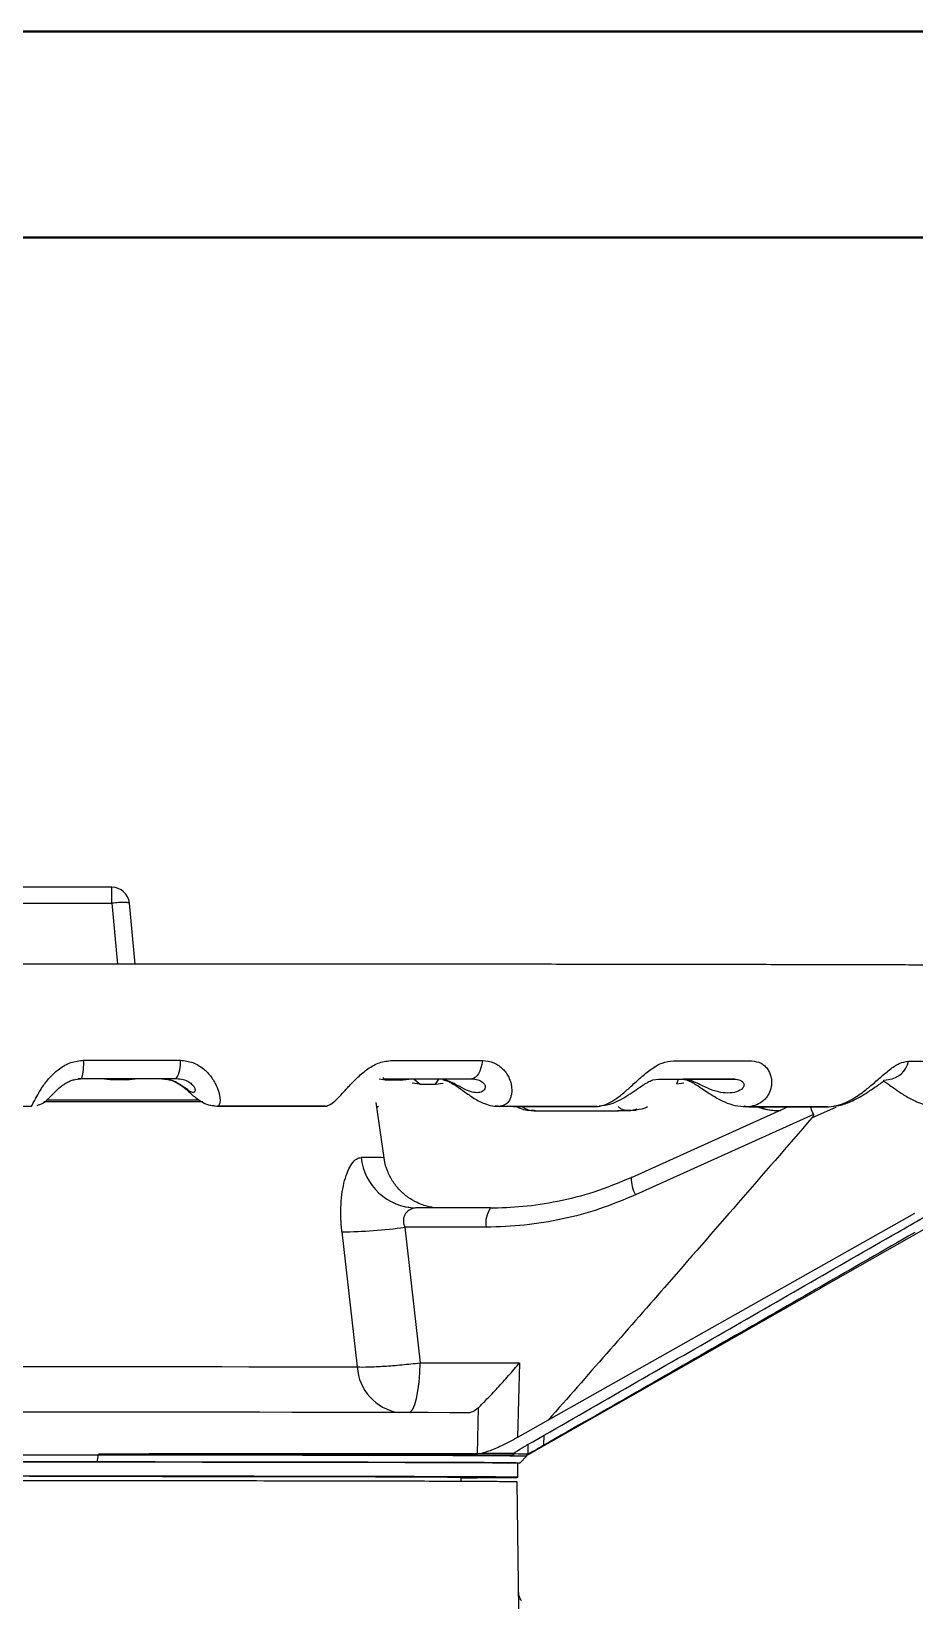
# Model space of a CAD drawing. Header units: millimetres. Extents: x 2278 to 4715, y 679 to 2402.
# Drawn here: x 3847.8 to 3972, y 2181.2 to 2402 of the extents above; entities that cross this region are included whole.
import ezdxf

# ---------------------------------------------------------------- set-up
doc = ezdxf.new("R2010")
doc.units = ezdxf.units.MM
doc.layers.add('AM_BOR', color=7, linetype='Continuous', lineweight=50)
doc.layers.add('粗实线', color=7, linetype='Continuous', lineweight=40)

# ---------------------------------------------------------------- blocks, each defined once
blk = doc.blocks.new('rA3')
at = {"layer": '粗实线'}
for p, q in [((753.384, 421.26), (333.384, 421.26)), ((748.384, 416.26), (358.384, 416.26))]:
    blk.add_line(p, q, dxfattribs=at)

msp = doc.modelspace()

# ---------------------------------------------------------------- linework, layer by layer
at = {"color": 7, "linetype": 'Continuous', "lineweight": 25}
for p, q in [((3859.074, 2281.614), (3826.099, 2281.614)), ((3859.074, 2279.358), (3859.074, 2281.614)), ((3826.099, 2279.358), (3859.074, 2279.358)), ((3859.074, 2279.358), (3859.896, 2270.796)), ((3862.384, 2270.796), (3861.562, 2279.353)), ((3853.901, 2254.556), (3854.677, 2254.652)), ((3854.853, 2254.674), (3854.314, 2254.65)), ((3854.677, 2254.652), (3854.853, 2254.674)), ((3854.853, 2254.674), (3868.16, 2254.67)), ((3858.863, 2254.493), (3857.618, 2254.644)), ((3861.147, 2254.492), (3858.863, 2254.493)), ((3861.147, 2254.492), (3862.391, 2254.643)), ((3868.16, 2254.67), (3866.163, 2254.647)), ((3897.578, 2254.473), (3896.721, 2254.585)), ((3897.578, 2254.473), (3897.23, 2254.771)), ((3897.276, 2254.655), (3909.737, 2254.644)), ((3899.718, 2254.471), (3897.578, 2254.473)), ((3899.718, 2254.471), (3900.879, 2254.621)), ((3902.484, 2253.874), (3901.357, 2254.018)), ((3901.604, 2254.621), (3902.484, 2253.874)), ((3904.601, 2253.876), (3905.074, 2254.607)), ((3904.601, 2253.876), (3905.723, 2254.022)), ((3909.737, 2254.644), (3904.95, 2254.622)), ((3935.193, 2254.503), (3935.981, 2254.613)), ((3935.981, 2254.613), (3946.746, 2254.596)), ((3938.586, 2253.92), (3938.825, 2254.577)), ((3938.586, 2253.92), (3939.542, 2254.067)), ((3946.746, 2254.596), (3939.498, 2254.578)), ((3967.699, 2254.444), (3968.331, 2254.551)), ((3902.484, 2253.874), (3904.601, 2253.876)), ((3873.277, 2250.878), (3874.016, 2250.813)), ((3873.535, 2250.855), (3873.925, 2250.792)), ((3873.981, 2250.801), (3873.935, 2250.82)), ((3889.172, 2250.792), (3889.379, 2250.813)), ((3897.385, 2243.546), (3896.295, 2251.304)), ((3896.388, 2250.642), (3896.601, 2250.778)), ((3913.064, 2250.849), (3913.786, 2250.779)), ((3913.691, 2250.769), (3913.064, 2250.849)), ((3913.692, 2250.769), (3913.523, 2250.805)), ((3914.027, 2250.768), (3913.692, 2250.769)), ((3918.699, 2250.161), (3918.106, 2250.236)), ((3918.106, 2250.236), (3918.46, 2250.236)), ((3918.496, 2250.2), (3918.106, 2250.236)), ((3927.365, 2250.751), (3927.516, 2250.768)), ((3930.221, 2250.175), (3932.109, 2250.177)), ((3931.884, 2250.17), (3932.218, 2250.232)), ((3932.109, 2250.177), (3932.809, 2250.255)), ((3954.231, 2250.701), (3932.139, 2240.73)), ((3932.809, 2250.255), (3932.235, 2250.187)), ((3932.937, 2250.364), (3932.515, 2250.258)), ((3957.773, 2249.61), (3932.749, 2238.314)), ((3948.036, 2250.799), (3948.682, 2250.725)), ((3952.717, 2250.21), (3953.144, 2250.211)), ((3957.571, 2249.14), (3961.045, 2250.686)), ((3901.471, 2236.431), (3900.534, 2236.601)), ((3901.86, 2236.481), (3901.479, 2236.382)), ((3912.367, 2236.486), (3901.855, 2236.481)), ((3972.019, 2235.717), (3920.493, 2206.644)), ((3958.84, 2225.264), (3977.14, 2235.64)), ((3891.452, 2233.13), (3893.609, 2214.113)), ((3911.749, 2233.776), (3900.32, 2233.771)), ((3900.32, 2233.771), (3902.461, 2214.695)), ((3917.831, 2201.893), (3958.862, 2225.226)), ((3902.461, 2214.695), (3916.451, 2214.701)), ((3916.451, 2214.701), (3916.175, 2204.19)), ((3910.515, 2201.896), (3910.676, 2208.373)), ((3920.493, 2206.644), (3916.175, 2204.19)), ((3917.62, 2203.216), (3917.624, 2201.843)), ((3919.867, 2203.102), (3919.913, 2204.53)), ((3857.043, 2200.75), (3857.239, 2201.752)), ((3857.239, 2201.752), (3857.239, 2201.855)), ((3911.073, 2201.961), (3910.515, 2201.896)), ((3915.554, 2201.933), (3915.467, 2201.874)), ((3916.471, 2200.594), (3917.471, 2201.594)), ((3917.472, 2201.697), (3917.831, 2201.893)), ((3917.472, 2201.594), (3917.472, 2201.697)), ((3917.736, 2201.902), (3917.624, 2201.843)), ((3916.221, 2198.594), (3916.221, 2200.594)), ((3908.221, 2198.006), (3908.221, 2198.606)), ((3916.492, 2169.57), (3916.121, 2197.935))]:
    msp.add_line(p, q, dxfattribs=at)
at = {"color": 7, "linetype": 'Continuous', "lineweight": 25, "flags": 128}
for points in [[(3855.127, 2257.258), (3856.834, 2257.258), (3858.539, 2257.257), (3860.243, 2257.257), (3861.945, 2257.257), (3863.646, 2257.256), (3865.344, 2257.256), (3867.04, 2257.255), (3868.733, 2257.255)], [(3898.505, 2257.239), (3900.119, 2257.237), (3901.727, 2257.236), (3903.33, 2257.235), (3904.926, 2257.233), (3906.516, 2257.232), (3908.099, 2257.231), (3909.676, 2257.229), (3911.246, 2257.228)], [(3911.246, 2257.228), (3911.143, 2256.682), (3911.007, 2256.18), (3910.843, 2255.734), (3910.653, 2255.355), (3910.443, 2255.05), (3910.217, 2254.827), (3909.979, 2254.691), (3909.737, 2254.644)], [(3938.082, 2257.196), (3939.493, 2257.194), (3940.895, 2257.192), (3942.286, 2257.189), (3943.668, 2257.187), (3945.039, 2257.185), (3946.4, 2257.183), (3947.75, 2257.181), (3949.09, 2257.178)], [(3971.16, 2257.133), (3972.273, 2257.13), (3973.372, 2257.127), (3974.458, 2257.124), (3975.531, 2257.121), (3976.59, 2257.118), (3977.635, 2257.116), (3978.667, 2257.113), (3979.685, 2257.11)], [(3862.391, 2254.643), (3861.795, 2254.643), (3861.199, 2254.644), (3860.603, 2254.644), (3860.006, 2254.644), (3859.41, 2254.644), (3858.813, 2254.644), (3858.215, 2254.644), (3857.618, 2254.644)], [(3871.881, 2251.4), (3871.439, 2251.4), (3867.657, 2251.405), (3863.709, 2251.409), (3859.621, 2251.412), (3855.421, 2251.415), (3851.137, 2251.417), (3849.538, 2251.417)], [(3932.247, 2240.774), (3932.153, 2240.748), (3932.139, 2240.73)], [(3825.617, 2214.171), (3830.104, 2214.173), (3834.669, 2214.175), (3839.284, 2214.176), (3843.921, 2214.176), (3848.55, 2214.176), (3853.142, 2214.174), (3857.67, 2214.172), (3862.106, 2214.169), (3866.42, 2214.166), (3870.587, 2214.161), (3874.581, 2214.156), (3878.377, 2214.15), (3881.951, 2214.144), (3885.281, 2214.137), (3888.347, 2214.13), (3891.129, 2214.122), (3893.609, 2214.113)], [(3901.005, 2207.695), (3901.158, 2207.795), (3901.449, 2208.187), (3901.719, 2208.827), (3901.958, 2209.692), (3902.159, 2210.752), (3902.312, 2211.968), (3902.415, 2213.298), (3902.461, 2214.695)], [(3909.221, 2207.668), (3906.575, 2207.678), (3903.602, 2207.688), (3900.319, 2207.697), (3896.741, 2207.705), (3892.888, 2207.713), (3888.778, 2207.721), (3884.433, 2207.727), (3879.875, 2207.734), (3875.128, 2207.739), (3870.214, 2207.743), (3865.161, 2207.747), (3859.993, 2207.75), (3854.736, 2207.753), (3849.419, 2207.754), (3844.067, 2207.755), (3838.708, 2207.755), (3833.37, 2207.754), (3828.079, 2207.752), (3822.863, 2207.749), (3817.749, 2207.746)], [(3815.04, 2201.744), (3820.098, 2201.747), (3825.272, 2201.75), (3830.535, 2201.753), (3835.86, 2201.754), (3841.221, 2201.755), (3846.589, 2201.755), (3851.938, 2201.754), (3857.239, 2201.752)], [(3857.239, 2201.855), (3862.345, 2201.852), (3867.352, 2201.849), (3872.238, 2201.845), (3876.978, 2201.84), (3881.548, 2201.835), (3885.928, 2201.828), (3890.094, 2201.821), (3894.027, 2201.814), (3897.709, 2201.806), (3901.119, 2201.797), (3904.243, 2201.788), (3907.065, 2201.779), (3909.571, 2201.769), (3911.748, 2201.759), (3913.587, 2201.748), (3915.078, 2201.738), (3915.711, 2201.732)], [(3857.239, 2201.752), (3862.345, 2201.749), (3867.352, 2201.746), (3872.238, 2201.742), (3876.978, 2201.737), (3881.548, 2201.731), (3885.928, 2201.725), (3890.094, 2201.718), (3894.027, 2201.711), (3897.709, 2201.703), (3901.119, 2201.694), (3904.243, 2201.685), (3907.065, 2201.676), (3909.571, 2201.666), (3911.748, 2201.655), (3913.587, 2201.645), (3915.078, 2201.634), (3916.214, 2201.623), (3916.99, 2201.612), (3917.401, 2201.601), (3917.471, 2201.594)], [(3815.41, 2200.742), (3820.4, 2200.745), (3825.504, 2200.748), (3830.696, 2200.751), (3835.951, 2200.752), (3841.24, 2200.753), (3846.536, 2200.752), (3851.813, 2200.751), (3857.043, 2200.75)], [(3916.221, 2200.594), (3916.21, 2200.597), (3915.948, 2200.608), (3915.336, 2200.618), (3914.378, 2200.629), (3913.079, 2200.64), (3911.445, 2200.65), (3909.483, 2200.66), (3907.203, 2200.67), (3904.616, 2200.679), (3901.733, 2200.688), (3898.57, 2200.696), (3895.14, 2200.704), (3891.461, 2200.712), (3887.549, 2200.719), (3883.424, 2200.725), (3879.104, 2200.731), (3874.612, 2200.736), (3869.967, 2200.74), (3865.192, 2200.744), (3860.311, 2200.747), (3855.345, 2200.749), (3850.32, 2200.751), (3845.258, 2200.751)], [(3908.221, 2198.523), (3908.382, 2198.523), (3910.504, 2198.533), (3912.303, 2198.543), (3913.771, 2198.554), (3914.9, 2198.564), (3915.685, 2198.575), (3916.123, 2198.586), (3916.21, 2198.597), (3915.948, 2198.608), (3915.336, 2198.618), (3914.378, 2198.629), (3913.079, 2198.64), (3911.445, 2198.65), (3909.483, 2198.66), (3907.203, 2198.67), (3904.615, 2198.679), (3901.733, 2198.688), (3898.57, 2198.696), (3895.14, 2198.704), (3891.461, 2198.712), (3887.549, 2198.719), (3883.424, 2198.725), (3879.104, 2198.731), (3874.612, 2198.736), (3869.967, 2198.74), (3865.192, 2198.744), (3860.311, 2198.747), (3855.345, 2198.749), (3850.32, 2198.751), (3845.258, 2198.751)], [(3847.521, 2198.735), (3852.294, 2198.733), (3857.017, 2198.732), (3861.664, 2198.729), (3866.209, 2198.726), (3870.629, 2198.722), (3874.9, 2198.717), (3879, 2198.711), (3882.906, 2198.705), (3886.597, 2198.699), (3890.055, 2198.692), (3893.26, 2198.684), (3896.195, 2198.676), (3898.845, 2198.667), (3901.195, 2198.658), (3903.234, 2198.649), (3904.949, 2198.639), (3906.333, 2198.63), (3907.377, 2198.62), (3908.077, 2198.609), (3908.427, 2198.599), (3908.427, 2198.589), (3908.221, 2198.582)], [(3857.043, 2200.75), (3862.081, 2200.747), (3867.021, 2200.744), (3871.842, 2200.74), (3876.518, 2200.735), (3881.028, 2200.729), (3885.349, 2200.723), (3889.46, 2200.716), (3893.34, 2200.709), (3896.972, 2200.701), (3900.338, 2200.693), (3903.42, 2200.684), (3906.204, 2200.674), (3908.676, 2200.665), (3910.825, 2200.655), (3912.639, 2200.644), (3914.11, 2200.634), (3915.231, 2200.623), (3915.996, 2200.612), (3916.402, 2200.601), (3916.446, 2200.59), (3916.221, 2200.581)]]:
    msp.add_lwpolyline(points, dxfattribs=at)
at = {"color": 7, "linetype": 'Continuous', "lineweight": 25}
for centre, radius, start, end in [((3859.074, 2279.114), 2.5, 5.48335, 89.99975), ((3847.386, 2256.77), 7.756, 344.31989, 3.60709), ((3864.663, 2256.801), 4.095, 328.64341, 6.35188), ((3968.017, 2257.736), 3.2, 275.6221, 349.13259), ((3894.715, 2157.205), 86.382, 88.22863, 90.36633), ((3902.057, 2244.417), 7.939, 186.01237, 268.57478), ((3937.352, 2240.761), 5.213, 180.34227, 207.99964), ((3915.296, 2234.391), 3.6, 144.41671, 189.84152), ((3891.416, 2295.298), 62.168, 270.03279, 278.23411), ((3900.551, 2214.561), 6.956, 183.69146, 260.57483), ((3905.672, 953.418), 1248.554, 89.54649, 89.75213), ((3917.764, 2201.692), 0.212, 71.75911, 97.754)]:
    msp.add_arc(centre, radius, start, end, dxfattribs=at)
msp.add_open_spline([(3861.562, 2279.353), (3861.522, 2279.38), (3861.443, 2279.436), (3860.866, 2279.462), (3860.046, 2279.439), (3859.398, 2279.385), (3859.074, 2279.358)], degree=3, dxfattribs=at)
for points, knots in [([(4004.195, 2250.517), (4004.25, 2250.523), (4004.391, 2250.538), (4004.773, 2250.595), (4005.341, 2250.708), (4006.062, 2250.901), (4006.975, 2251.228), (4008.1, 2251.775), (4009.358, 2252.623), (4010.586, 2253.785), (4011.637, 2255.2), (4012.43, 2256.795), (4012.93, 2258.51), (4013.118, 2260.286), (4012.989, 2262.068), (4012.547, 2263.799), (4011.805, 2265.425), (4010.788, 2266.893), (4009.528, 2268.156), (4008.163, 2269.109), (4006.904, 2269.716), (4005.907, 2270.057), (4005.149, 2270.244), (4004.568, 2270.348), (4004.124, 2270.404), (4003.756, 2270.437), (4003.342, 2270.463), (4002.952, 2270.476), (4002.363, 2270.49), (4001.578, 2270.503), (4000.645, 2270.515), (3999.459, 2270.528), (3998.075, 2270.54), (3996.412, 2270.553), (3994.478, 2270.566), (3992.275, 2270.579), (3989.809, 2270.591), (3987.083, 2270.604), (3984.103, 2270.617), (3980.874, 2270.629), (3977.402, 2270.641), (3973.694, 2270.653), (3969.755, 2270.664), (3965.594, 2270.675), (3961.217, 2270.686), (3956.633, 2270.696), (3951.849, 2270.706), (3946.876, 2270.716), (3941.721, 2270.725), (3936.394, 2270.733), (3930.906, 2270.741), (3925.267, 2270.749), (3919.488, 2270.756), (3913.581, 2270.763), (3907.557, 2270.769), (3901.432, 2270.774), (3895.22, 2270.779), (3888.94, 2270.784), (3882.615, 2270.787), (3876.282, 2270.791), (3870.006, 2270.793), (3863.955, 2270.795), (3858.51, 2270.797), (3853.733, 2270.797), (3848.604, 2270.798), (3844.969, 2270.798), (3842.721, 2270.798)], [0, 0, 0, 0, 0.0017465, 0.0044658, 0.0070078, 0.0098268, 0.0132699, 0.01777, 0.0233681, 0.0295284, 0.0358372, 0.0421771, 0.0485239, 0.0548725, 0.0612218, 0.0675716, 0.0739223, 0.080274, 0.0866264, 0.0929737, 0.0980915, 0.1017275, 0.1047111, 0.1075398, 0.110673, 0.1150505, 0.1222946, 0.1411051, 0.1636746, 0.1818588, 0.204115, 0.2240384, 0.2453355, 0.2673737, 0.2899055, 0.3127692, 0.3358643, 0.359126, 0.3825109, 0.405989, 0.4295389, 0.4531449, 0.4767954, 0.5004811, 0.5241948, 0.5479305, 0.5716831, 0.5954484, 0.619222, 0.6430003, 0.666779, 0.690554, 0.7143201, 0.7380713, 0.7617997, 0.7854945, 0.8091398, 0.8327115, 0.8561692, 0.8794397, 0.9023738, 0.9246109, 0.9449865, 0.9610624, 0.975932, 1, 1, 1, 1]), ([(3847.782, 2250.824), (3847.836, 2250.903), (3847.941, 2251.056), (3848.274, 2251.707), (3848.68, 2252.462), (3849.115, 2253.177), (3849.49, 2253.738), (3849.928, 2254.325), (3850.62, 2255.136), (3851.677, 2256.108), (3853.281, 2257.054), (3854.512, 2257.19), (3855.127, 2257.258)], [0, 0, 0, 0, 0.12815128, 0.24968425, 0.38014414, 0.44118834, 0.49971966, 0.56356941, 0.62458975, 0.74964254, 0.87500653, 1, 1, 1, 1]), ([(3868.733, 2257.255), (3869.337, 2257.189), (3870.239, 2257.092), (3871.284, 2256.564), (3871.977, 2256.082), (3872.58, 2255.519), (3873.076, 2254.925), (3873.484, 2254.309), (3873.895, 2253.524), (3874.155, 2252.781), (3874.287, 2252.136), (3874.337, 2251.577), (3874.28, 2251.037), (3874.106, 2250.889), (3874.016, 2250.813)], [0, 0, 0, 0, 0.1244726, 0.1859089, 0.2498878, 0.3111053, 0.3751889, 0.4362181, 0.5000981, 0.6195311, 0.6833816, 0.7502528, 0.8718565, 1, 1, 1, 1]), ([(3889.24, 2250.803), (3889.453, 2250.877), (3889.866, 2251.021), (3890.636, 2251.663), (3891.361, 2252.416), (3892.014, 2253.131), (3892.531, 2253.694), (3893.09, 2254.283), (3893.917, 2255.099), (3895.082, 2256.078), (3896.726, 2257.033), (3897.912, 2257.17), (3898.505, 2257.239)], [0, 0, 0, 0, 0.1280635, 0.2496605, 0.3801541, 0.4411983, 0.4997165, 0.5635714, 0.6245804, 0.7496419, 0.8750131, 1, 1, 1, 1]), ([(3911.246, 2257.228), (3911.802, 2257.161), (3912.631, 2257.062), (3913.538, 2256.529), (3914.114, 2256.042), (3914.584, 2255.474), (3914.934, 2254.875), (3915.179, 2254.256), (3915.361, 2253.467), (3915.363, 2252.722), (3915.214, 2252.079), (3914.969, 2251.522), (3914.524, 2250.988), (3914.036, 2250.85), (3913.786, 2250.779)], [0, 0, 0, 0, 0.1244778, 0.1858957, 0.249876, 0.3110978, 0.3752041, 0.4362225, 0.5001072, 0.6195243, 0.6833849, 0.7502763, 0.8719414, 1, 1, 1, 1]), ([(3927.491, 2250.761), (3927.849, 2250.831), (3928.548, 2250.966), (3929.71, 2251.6), (3930.711, 2252.35), (3931.543, 2253.065), (3932.169, 2253.629), (3932.815, 2254.22), (3933.724, 2255.04), (3934.922, 2256.025), (3936.493, 2256.989), (3937.553, 2257.127), (3938.082, 2257.196)], [0, 0, 0, 0, 0.12798414, 0.24964221, 0.38016298, 0.44120626, 0.49971221, 0.56357312, 0.62457328, 0.74964181, 0.87501882, 1, 1, 1, 1]), ([(3949.09, 2257.178), (3949.558, 2257.111), (3950.256, 2257.01), (3950.961, 2256.472), (3951.379, 2255.981), (3951.682, 2255.409), (3951.859, 2254.807), (3951.922, 2254.184), (3951.86, 2253.392), (3951.601, 2252.647), (3951.18, 2252.004), (3950.653, 2251.451), (3949.847, 2250.923), (3949.077, 2250.792), (3948.682, 2250.725)], [0, 0, 0, 0, 0.124482, 0.1858845, 0.2498661, 0.3110911, 0.3752157, 0.4362261, 0.5001158, 0.6195186, 0.6833865, 0.7502937, 0.8720137, 1, 1, 1, 1]), ([(3959.942, 2250.701), (3960.424, 2250.766), (3961.364, 2250.894), (3962.844, 2251.522), (3964.059, 2252.269), (3965.016, 2252.984), (3965.712, 2253.549), (3966.402, 2254.142), (3967.334, 2254.964), (3968.483, 2255.955), (3969.874, 2256.925), (3970.732, 2257.063), (3971.16, 2257.133)], [0, 0, 0, 0, 0.1279194, 0.2496295, 0.3801702, 0.4412122, 0.4997079, 0.5635745, 0.6245684, 0.7496421, 0.8750234, 1, 1, 1, 1]), ([(3848.585, 2250.916), (3848.722, 2250.952), (3849.455, 2251.146), (3850.097, 2251.769), (3850.987, 2252.695), (3851.676, 2253.373), (3852.331, 2253.864), (3852.841, 2254.167), (3853.377, 2254.411), (3853.74, 2254.513), (3853.923, 2254.565)], [0, 0, 0, 0, 0.0714083, 0.3809344, 0.5556887, 0.7203323, 0.7949508, 0.8649836, 0.932048, 1, 1, 1, 1]), ([(3857.618, 2254.644), (3856.982, 2254.645), (3855.711, 2254.646), (3854.779, 2254.649), (3854.314, 2254.65)], [0, 0, 0, 0, 0.5000497, 1, 1, 1, 1]), ([(3866.163, 2254.647), (3865.591, 2254.646), (3864.448, 2254.644), (3863.077, 2254.644), (3862.391, 2254.643)], [0, 0, 0, 0, 0.4999263, 1, 1, 1, 1]), ([(3866.118, 2254.647), (3866.405, 2254.632), (3866.954, 2254.603), (3867.772, 2254.34), (3868.495, 2253.969), (3869.255, 2253.44), (3869.854, 2252.909), (3870.59, 2252.222), (3871.532, 2251.49), (3872.577, 2250.969), (3873.159, 2250.904), (3873.397, 2250.878)], [0, 0, 0, 0, 0.093408, 0.1791879, 0.26097, 0.3408111, 0.4814037, 0.5675837, 0.7643431, 0.9034002, 1, 1, 1, 1]), ([(3868.16, 2254.67), (3868.483, 2254.647), (3869.131, 2254.599), (3869.939, 2254.239), (3870.478, 2253.796), (3870.823, 2253.264), (3870.826, 2252.835), (3870.568, 2252.673), (3870.129, 2252.824), (3869.561, 2253.247), (3868.826, 2253.78), (3868.069, 2254.222), (3867.144, 2254.576), (3866.49, 2254.623), (3866.163, 2254.647)], [0, 0, 0, 0, 0.0625764, 0.1252848, 0.1848998, 0.2501233, 0.3749307, 0.5001323, 0.6253324, 0.7502715, 0.8127295, 0.8750555, 0.937394, 1, 1, 1, 1]), ([(3904.95, 2254.622), (3904.293, 2254.622), (3902.979, 2254.621), (3901.579, 2254.621), (3900.879, 2254.621)], [0, 0, 0, 0, 0.4999268, 1, 1, 1, 1]), ([(3909.737, 2254.644), (3910.033, 2254.62), (3910.627, 2254.572), (3911.286, 2254.212), (3911.622, 2253.769), (3911.654, 2253.236), (3911.238, 2252.808), (3910.485, 2252.646), (3909.566, 2252.797), (3908.627, 2253.22), (3907.67, 2253.754), (3906.816, 2254.197), (3905.878, 2254.551), (3905.26, 2254.599), (3904.95, 2254.622)], [0, 0, 0, 0, 0.0625764, 0.1252848, 0.1848997, 0.2501233, 0.3749307, 0.5001323, 0.6253324, 0.7502715, 0.8127295, 0.8750555, 0.937394, 1, 1, 1, 1]), ([(3905.669, 2254.531), (3905.901, 2254.463), (3906.365, 2254.328), (3907.123, 2253.929), (3908.031, 2253.34), (3908.866, 2252.716), (3909.937, 2251.954), (3911.048, 2251.309), (3912.372, 2250.846), (3913.146, 2250.792), (3913.563, 2250.763)], [0, 0, 0, 0, 0.0868567, 0.1736311, 0.259945, 0.4143185, 0.5098834, 0.7141667, 0.8464297, 1, 1, 1, 1]), ([(3927.666, 2250.835), (3928.211, 2250.898), (3929.562, 2251.056), (3931.273, 2252.052), (3932.79, 2253.082), (3933.677, 2253.684), (3934.277, 2254.048), (3934.777, 2254.325), (3935.041, 2254.442), (3935.217, 2254.519)], [0, 0, 0, 0, 0.2069628, 0.5134188, 0.657871, 0.7839565, 0.8407461, 0.8942908, 1, 1, 1, 1]), ([(3946.746, 2254.596), (3946.996, 2254.572), (3947.496, 2254.523), (3947.961, 2254.163), (3948.07, 2253.72), (3947.789, 2253.187), (3946.982, 2252.759), (3945.785, 2252.597), (3944.447, 2252.749), (3943.203, 2253.173), (3942.087, 2253.708), (3941.195, 2254.151), (3940.307, 2254.506), (3939.768, 2254.554), (3939.498, 2254.578)], [0, 0, 0, 0, 0.0625764, 0.1252848, 0.1848997, 0.2501233, 0.3749307, 0.5001323, 0.6253324, 0.7502715, 0.8127295, 0.8750555, 0.937394, 1, 1, 1, 1]), ([(3939.503, 2254.578), (3939.603, 2254.57), (3939.792, 2254.555), (3940.218, 2254.411), (3940.737, 2254.158), (3941.444, 2253.734), (3942.261, 2253.179), (3943.574, 2252.288), (3945.036, 2251.447), (3946.807, 2250.825), (3947.827, 2250.752), (3948.37, 2250.713)], [0, 0, 0, 0, 0.0777427, 0.1484194, 0.2140198, 0.2762986, 0.3839969, 0.4687636, 0.693002, 0.8364791, 1, 1, 1, 1]), ([(3960.667, 2250.836), (3960.981, 2250.866), (3961.848, 2250.948), (3963.46, 2251.6), (3964.934, 2252.445), (3966.11, 2253.238), (3966.726, 2253.659), (3967.197, 2253.978), (3967.499, 2254.188), (3967.685, 2254.342), (3967.694, 2254.417), (3967.699, 2254.456)], [0, 0, 0, 0, 0.1081936, 0.2986092, 0.5541821, 0.6356454, 0.7353857, 0.7943785, 0.8571682, 0.9253812, 1, 1, 1, 1]), ([(3967.647, 2254.331), (3967.697, 2254.301), (3967.86, 2254.203), (3968.361, 2253.866), (3969.126, 2253.314), (3970.217, 2252.553), (3971.718, 2251.67), (3973.695, 2250.842), (3975.171, 2250.714), (3975.972, 2250.645)], [0, 0, 0, 0, 0.0359342, 0.1176904, 0.2156757, 0.3473896, 0.5215507, 0.740469, 1, 1, 1, 1]), ([(3832.071, 2250.826), (3834.685, 2250.826), (3839.919, 2250.825), (3845.159, 2250.824), (3847.782, 2250.824)], [0, 0, 0, 0, 0.4994046, 1, 1, 1, 1]), ([(3849.894, 2251.689), (3851.971, 2251.689), (3856.309, 2251.687), (3862.624, 2251.682), (3867.764, 2251.677), (3870.515, 2251.673), (3871.386, 2251.672)], [0, 0, 0, 0, 0.27176479, 0.56750305, 0.86324131, 1, 1, 1, 1]), ([(3873.883, 2250.792), (3875.736, 2250.791), (3879.54, 2250.789), (3884.601, 2250.786), (3887.782, 2250.784), (3889.056, 2250.783)], [0, 0, 0, 0, 0.3629631, 0.7448966, 1, 1, 1, 1]), ([(3889.172, 2250.792), (3886.666, 2250.794), (3881.649, 2250.797), (3876.539, 2250.8), (3873.981, 2250.801)], [0, 0, 0, 0, 0.4994071, 1, 1, 1, 1]), ([(3874.016, 2250.813), (3876.574, 2250.812), (3881.695, 2250.809), (3886.723, 2250.805), (3889.24, 2250.803)], [0, 0, 0, 0, 0.4994057, 1, 1, 1, 1]), ([(3913.786, 2250.779), (3916.114, 2250.776), (3920.775, 2250.771), (3925.251, 2250.764), (3927.491, 2250.761)], [0, 0, 0, 0, 0.4994067, 1, 1, 1, 1]), ([(3927.365, 2250.751), (3925.136, 2250.754), (3920.893, 2250.76), (3916.474, 2250.765), (3914.377, 2250.768)], [0, 0, 0, 0, 0.5254004, 1, 1, 1, 1]), ([(3916.042, 2250.76), (3916.201, 2250.675), (3916.988, 2250.257), (3917.85, 2250.199), (3918.538, 2250.153)], [0, 0, 0, 0, 0.2028461, 1, 1, 1, 1]), ([(3916.829, 2250.759), (3917.017, 2250.63), (3917.631, 2250.209), (3918.139, 2250.204), (3918.492, 2250.2)], [0, 0, 0, 0, 0.3060772, 1, 1, 1, 1]), ([(3918.49, 2250.153), (3918.923, 2250.153), (3921.232, 2250.156), (3925.099, 2250.161), (3928.46, 2250.165), (3930.037, 2250.167)], [0, 0, 0, 0, 0.1090203, 0.5818722, 1, 1, 1, 1]), ([(3930.037, 2250.167), (3930.248, 2250.168), (3930.884, 2250.169), (3931.495, 2250.17), (3931.903, 2250.17)], [0, 0, 0, 0, 0.3329005, 1, 1, 1, 1]), ([(3932.109, 2250.177), (3931.591, 2250.177), (3930.904, 2250.178), (3930.448, 2250.631), (3930.336, 2250.742)], [0, 0, 0, 0, 0.7544677, 1, 1, 1, 1]), ([(3932.434, 2250.272), (3932.998, 2250.315), (3933.679, 2250.367), (3934.338, 2250.682), (3934.452, 2250.736)], [0, 0, 0, 0, 0.82759888, 1, 1, 1, 1]), ([(3948.532, 2250.716), (3948.373, 2250.727), (3948.185, 2250.74), (3948.057, 2250.791), (3948.036, 2250.799)], [0, 0, 0, 0, 0.8414692, 1, 1, 1, 1]), ([(3959.766, 2250.692), (3957.962, 2250.697), (3954.35, 2250.705), (3950.473, 2250.712), (3948.532, 2250.716)], [0, 0, 0, 0, 0.4994087, 1, 1, 1, 1]), ([(3948.682, 2250.725), (3950.623, 2250.721), (3954.509, 2250.714), (3958.13, 2250.705), (3959.942, 2250.701)], [0, 0, 0, 0, 0.4994076, 1, 1, 1, 1]), ([(3949.943, 2250.71), (3950.225, 2250.603), (3951.087, 2250.275), (3951.952, 2250.233), (3952.534, 2250.205)], [0, 0, 0, 0, 0.3268445, 1, 1, 1, 1]), ([(3950.382, 2250.709), (3950.539, 2250.628), (3951.35, 2250.209), (3952.107, 2250.209), (3952.717, 2250.21)], [0, 0, 0, 0, 0.1932962, 1, 1, 1, 1]), ([(3957.359, 2250.694), (3957.375, 2250.645), (3957.48, 2250.323), (3957.639, 2249.937), (3957.773, 2249.61)], [0, 0, 0, 0, 0.1526641, 1, 1, 1, 1]), ([(3957.773, 2249.61), (3957.779, 2249.59), (3957.792, 2249.545), (3957.775, 2249.447), (3957.706, 2249.304), (3957.622, 2249.203), (3957.571, 2249.14)], [0, 0, 0, 0, 0.1147934, 0.2642503, 0.5426543, 1, 1, 1, 1]), ([(3957.571, 2249.14), (3950.669, 2241.19), (3938.345, 2226.993), (3925.948, 2212.861), (3920.493, 2206.644)], [0, 0, 0, 0, 0.5600003, 1, 1, 1, 1]), ([(3969.629, 2233.052), (3970.812, 2233.731), (3976.726, 2237.129), (3985.839, 2242.378), (3993.734, 2246.95), (3996.928, 2248.799)], [0, 0, 0, 0, 0.1295721, 0.6478768, 1, 1, 1, 1]), ([(3891.452, 2233.13), (3891.393, 2233.787), (3891.275, 2235.097), (3891.308, 2237.001), (3891.485, 2238.78), (3891.819, 2240.378), (3892.282, 2241.731), (3892.858, 2242.758), (3893.494, 2243.458), (3893.942, 2243.543), (3894.163, 2243.586)], [0, 0, 0, 0, 0.1262135, 0.2512855, 0.3774369, 0.5006266, 0.6257769, 0.7501083, 0.876543, 1, 1, 1, 1]), ([(3904.711, 2236.482), (3904.656, 2236.488), (3904.529, 2236.5), (3904.183, 2236.549), (3903.671, 2236.648), (3902.929, 2236.85), (3901.91, 2237.252), (3900.719, 2237.948), (3899.542, 2238.968), (3898.542, 2240.24), (3897.832, 2241.692), (3897.454, 2242.822), (3897.414, 2243.455), (3897.408, 2243.55)], [0, 0, 0, 0, 0.029082, 0.0680689, 0.1120949, 0.1798403, 0.2758785, 0.404412, 0.5453155, 0.6882167, 0.8313933, 0.974618, 1, 1, 1, 1]), ([(3932.139, 2240.73), (3930.406, 2240.015), (3927.043, 2238.629), (3921.918, 2237.337), (3917.012, 2236.572), (3913.812, 2236.484), (3912.258, 2236.441)], [0, 0, 0, 0, 0.2733047, 0.5299772, 0.7718071, 1, 1, 1, 1]), ([(3901.479, 2236.382), (3901.347, 2236.359), (3900.963, 2236.289), (3900.495, 2235.862), (3900.19, 2235.313), (3900.081, 2234.832), (3900.111, 2234.298), (3900.249, 2233.95), (3900.32, 2233.771)], [0, 0, 0, 0, 0.1521978, 0.4444541, 0.5839191, 0.7193022, 0.8553903, 1, 1, 1, 1]), ([(3932.749, 2238.314), (3931.081, 2237.621), (3927.743, 2236.234), (3922.507, 2234.85), (3917.162, 2233.945), (3913.557, 2233.832), (3911.749, 2233.776)], [0, 0, 0, 0, 0.2492462, 0.4987214, 0.7485201, 1, 1, 1, 1]), ([(3917.481, 2203.136), (3926.175, 2208.117), (3943.563, 2218.08), (3960.94, 2228.061), (3969.629, 2233.052)], [0, 0, 0, 0, 0.4999998, 1, 1, 1, 1]), ([(3972.042, 2233.015), (3963.349, 2228.025), (3945.962, 2218.045), (3928.565, 2208.083), (3919.867, 2203.102)], [0, 0, 0, 0, 0.49999991, 1, 1, 1, 1]), ([(3893.609, 2214.113), (3894.113, 2214.107), (3895.121, 2214.095), (3897.362, 2214.211), (3899.889, 2214.408), (3901.604, 2214.599), (3902.461, 2214.695)], [0, 0, 0, 0, 0.25036705, 0.50052482, 0.75010341, 1, 1, 1, 1]), ([(3910.676, 2208.373), (3911.047, 2208.76), (3911.79, 2209.535), (3913.334, 2211.15), (3914.911, 2212.877), (3915.937, 2214.092), (3916.451, 2214.701)], [0, 0, 0, 0, 0.2499495, 0.4997482, 0.7494576, 1, 1, 1, 1]), ([(3910.676, 2208.373), (3910.315, 2208.077), (3909.854, 2207.697), (3909.335, 2207.673), (3909.221, 2207.668)], [0, 0, 0, 0, 0.7807887, 1, 1, 1, 1]), ([(3916.175, 2204.19), (3915.421, 2203.782), (3914.026, 2203.029), (3912.201, 2202.257), (3911.396, 2202.046), (3911.073, 2201.961)], [0, 0, 0, 0, 0.413014, 0.7645313, 1, 1, 1, 1]), ([(3915.554, 2201.933), (3915.949, 2202.197), (3916.534, 2202.587), (3917.249, 2203.001), (3917.481, 2203.136)], [0, 0, 0, 0, 0.67543597, 1, 1, 1, 1]), ([(3910.515, 2201.896), (3909.581, 2201.898), (3907.712, 2201.902), (3904.304, 2201.906), (3900.456, 2201.909), (3896.181, 2201.909), (3891.57, 2201.907), (3886.62, 2201.904), (3881.306, 2201.898), (3874.715, 2201.889), (3866.735, 2201.875), (3860.422, 2201.862), (3857.239, 2201.855)], [0, 0, 0, 0, 0.0890148, 0.1780296, 0.2696304, 0.3612313, 0.4502461, 0.5392609, 0.6308618, 0.7224627, 0.8600618, 1, 1, 1, 1]), ([(3917.624, 2201.843), (3917.441, 2201.849), (3917.074, 2201.86), (3916.003, 2201.87), (3915.467, 2201.874)], [0, 0, 0, 0, 0.4998371, 1, 1, 1, 1]), ([(3919.867, 2203.102), (3919.371, 2202.819), (3918.634, 2202.4), (3917.957, 2202.025), (3917.736, 2201.902)], [0, 0, 0, 0, 0.6730898, 1, 1, 1, 1]), ([(3916.121, 2197.935), (3916, 2197.942), (3915.757, 2197.956), (3913.808, 2197.976), (3910.732, 2197.996), (3906.468, 2198.014), (3901.12, 2198.031), (3894.771, 2198.047), (3887.532, 2198.06), (3879.526, 2198.072), (3870.89, 2198.081), (3861.773, 2198.088), (3852.329, 2198.092), (3845.924, 2198.092), (3842.721, 2198.093)], [0, 0, 0, 0, 0.08331703, 0.16665184, 0.24998666, 0.33332147, 0.41665629, 0.49999111, 0.58332592, 0.66666074, 0.74999555, 0.83333037, 0.91666518, 1, 1, 1, 1]), ([(3916.713, 2181.244), (3916.603, 2181.421), (3916.383, 2181.777), (3916.344, 2182.194), (3916.324, 2182.404)], [0, 0, 0, 0, 0.4971187, 1, 1, 1, 1])]:
    msp.add_open_spline(points, degree=3, knots=knots, dxfattribs=at)

# ---------------------------------------------------------------- block references
at = {"layer": 'AM_BOR', "xscale": 5.80078125, "yscale": 5.80078125, "zscale": 5.80078125}
msp.add_blockref('rA3', (344.566, -41.638), dxfattribs=at)

doc.saveas('drawing.dxf')
